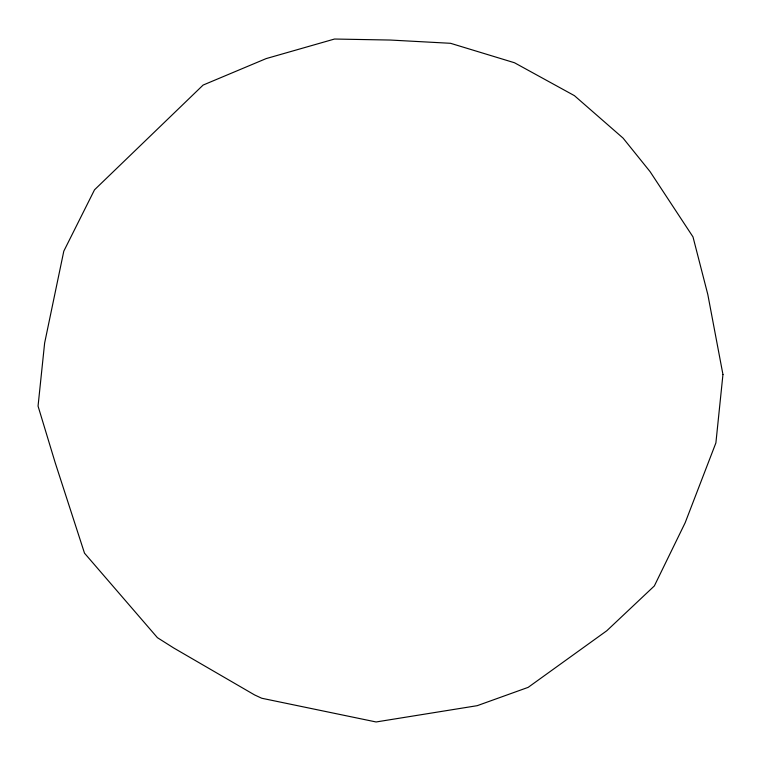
<?xml version="1.0" encoding="UTF-8"?>
<svg xmlns="http://www.w3.org/2000/svg" width="761" height="761" viewBox="0 0 761 761"><rect width="100%" height="100%" fill="white"/><g stroke="black" fill="none" stroke-linecap="round" stroke-linejoin="round"><path stroke-width="1.14" d="M722.95 374.526L715.892 442.902L685.166 522.74L654.346 585.941L606.802 630.745L528.153 687.364L477.195 705.685L376.105 721.97L261.746 698.246L254.593 694.936L173.594 647.906L157.422 637.68L84.509 553.18L55.192 462.688L38.05 406.089L44.633 343.04L63.8 251.159L94.516 189.812L203.12 85.061L266.179 58.587L334.536 39.03L390.364 40.048L450.541 43.301L514.474 62.744L574.412 95.648L623.097 138.131L650.075 171.634L692.995 236.89L707.816 294.517L722.95 374.526"/></g></svg>
